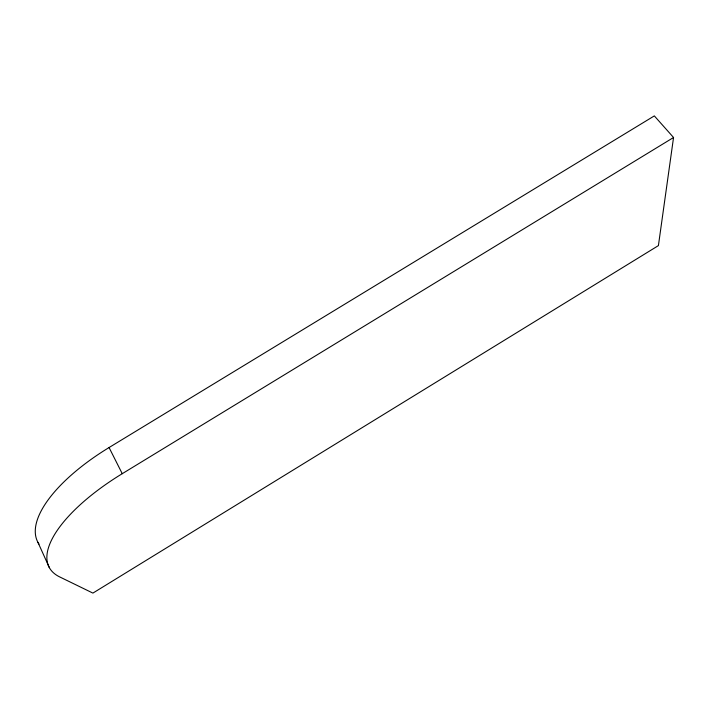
<?xml version="1.0" encoding="UTF-8"?>
<svg xmlns="http://www.w3.org/2000/svg" width="709" height="709" viewBox="0 0 709 709"><rect width="100%" height="100%" fill="white"/><g stroke="black" fill="none" stroke-linecap="round" stroke-linejoin="round"><path stroke-width="1.06" d="M673.55 137.502L658.413 245.606L92.906 593.096L59.698 576.922A129.632 49.568 -27.7 0 1 122.249 473.692L673.55 137.502L654.327 115.904L109.071 447.539A128.232 51.722 -27.4 0 0 39.004 544.087M109.071 447.539L122.249 473.692M37.967 542.394L49.382 567.679"/></g></svg>
